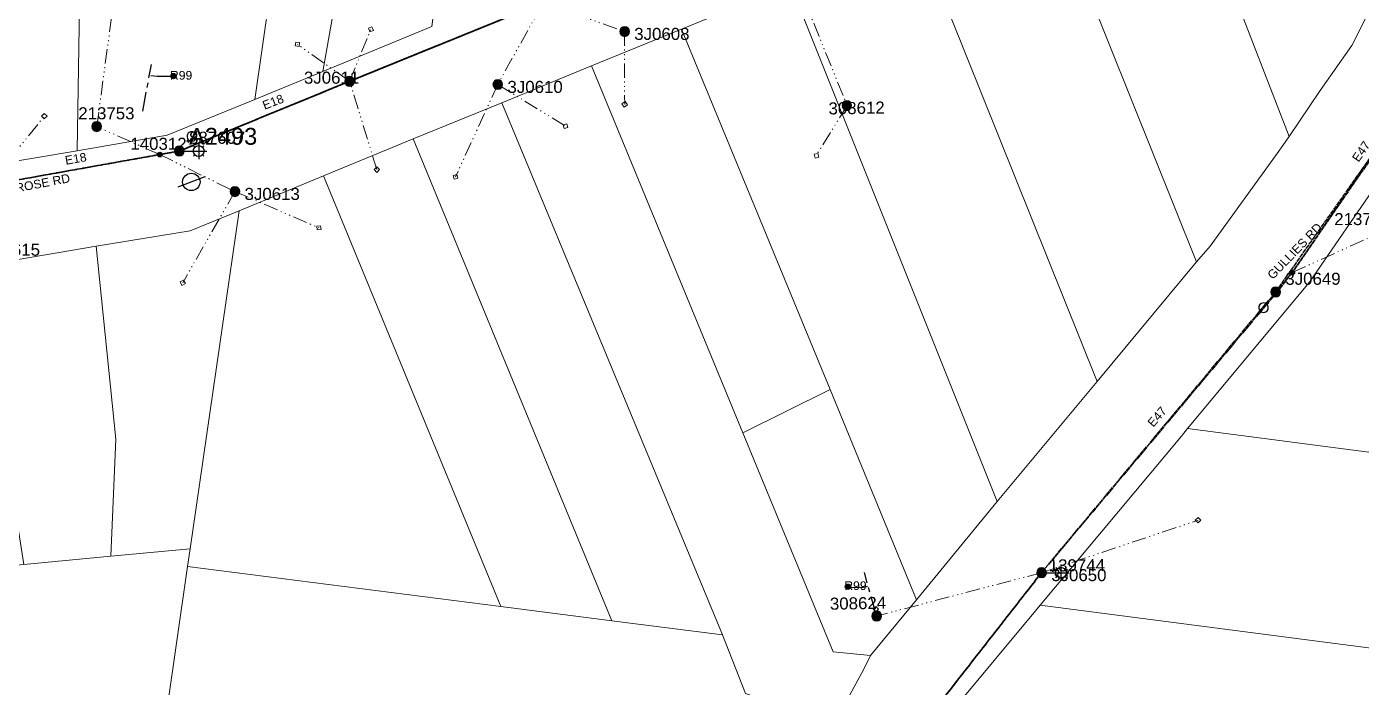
# Model space of a CAD drawing. Header units: metres. Extents: x 244561 to 254068, y 6159332 to 6162744.
# Drawn here: x 252037.4 to 252314, y 6161391.3 to 6161528.3 of the extents above; entities that cross this region are included whole.
import ezdxf
from ezdxf.enums import TextEntityAlignment as Align

# ---------------------------------------------------------------- set-up
doc = ezdxf.new("R2010")
doc.units = ezdxf.units.M
for name, pattern in [('Cable Exist OH', [1, 1, 0]), ('Cable Exist UG', [7, 4, -1, 1, -1]), ('PHANTOMX2', [6.6, 3, -0.75, 0.2, -0.75, 0.2, -0.75, 0.2, -0.75])]:
    doc.linetypes.add(name, pattern=pattern)
doc.layers.get('0').update_dxf_attribs({"color": 6})
for name, color, linetype, lineweight in [('_User_HV_Exist', 1, 'Continuous', 35), ('_User_LV_Exist', 5, 'Continuous', 35), ('Cadastre Developer_SP_NEW', 92, 'Continuous', 15), ('Cadastre Land Parcels_SP_EXT', 118, 'Continuous', 15), ('Cadastre Roads_SP_EXT', 218, 'Continuous', 15), ('Mains_HV_EXT', 13, 'Continuous', 25), ('Mains_LV_EXT', 163, 'Continuous', 25), ('Mains_SL_EXT', 131, 'Continuous', 25), ('Services_SP_EXT', 42, 'PHANTOMX2', 20)]:
    doc.layers.add(name, color=color, linetype=linetype, lineweight=lineweight)
for name, color, linetype in [('Duct_SP_EXT', 30, 'Continuous'), ('Equip_LV_EXT', 7, 'Continuous'), ('Equip_SP_HV_EXT', 7, 'Continuous'), ('Equip_SP_LV_EXT', 7, 'Continuous'), ('Equip_SP_SL_EXT', 7, 'Continuous'), ('SupportsOH_SP_TR_HV_LV_SL_EXT', 7, 'Continuous'), ('Trench_SP_EXT', 7, 'Continuous')]:
    doc.layers.add(name, color=color, linetype=linetype)
doc.styles.add('HVSW_LABEL', font='arial.ttf', dxfattribs={"height": 3.5})
doc.styles.add('iecARIAL', font='arial.ttf', dxfattribs={"height": 2})
doc.styles.add('POLE_LABEL', font='arial.ttf', dxfattribs={"height": 2})
doc.styles.add('SL_LABEL', font='arial.ttf', dxfattribs={"height": 2})
doc.styles.get("Standard").update_dxf_attribs({"font": 'arial.ttf'})

# ---------------------------------------------------------------- blocks, each defined once
blk = doc.blocks.new('LV_OH_LINKS_OPEN_EXT')
for p, q in [((-0.17, 4.97), (-0.17, 5.46)), ((-0.17, 3), (-0.17, 2.5)), ((0.17, 4.97), (0.17, 5.46)), ((0.17, 3), (0.17, 2.5))]:
    blk.add_line(p, q)
blk.add_lwpolyline([(0, 2.99, 1), (0, 4.98, 1)], format="xyb", close=True)
at = {"flags": 9}
for tag, p in [('ACTUAL_STATUS', (0, 0)), ('CONSTRUCTED_VOLTAGE', (0, -0.2)), ('OPERATING_VOLTAGE', (0, -0.6)), ('ORIENTATION', (0, -0.8)), ('OWNED_BY', (0, -1)), ('STATE', (0, -1.2)), ('SWITCH_TYPE', (0, -1.4)), ('NO_PHASES', (0, -0.4)), ('USAGE', (0, -1.6)), ('LEGEND', (0, -1.8)), ('NOTES', (0, -2))]:
    blk.add_attdef(tag, text='', height=0.2, dxfattribs=at).set_placement(p, align=Align.MIDDLE_LEFT)
at = {"flags": 1}
blk.add_attdef('Z', (0, 0), '', height=0.2, dxfattribs=at)
blk = doc.blocks.new('SL_LANTERN_EXT')
at = {"flags": 9}
for tag, p in [('LRATECODE', (-7.4, 0)), ('LOUTREACHVOCAB', (-7.2, 0)), ('LOUTREACH', (-7, 0)), ('LANTNUMBER', (-6.6, 0)), ('LNEW', (-6.4, 0)), ('LMASTVOCAB', (-6.2, 0)), ('LMAST', (-6, 0)), ('LLAMPVOCAB', (-5.8, 0)), ('LLAMP', (-5.6, 0)), ('LEXIST', (-5.4, 0)), ('LCHARGE3PERCENT', (-5.2, 0)), ('LCHARGE3', (-5, 0)), ('LCHARGE2PERCENT', (-4.8, 0)), ('LCHARGE2', (-4.6, 0)), ('LCHARGE1PERCENT', (-4.4, 0)), ('LCHARGE1', (-4.2, 0)), ('LCATEGORY', (-4, 0)), ('LBRACKETVOCAB', (-3.8, 0)), ('LBRACKET', (-3.6, 0)), ('LKINGHEIGHT', (-3.4, 0)), ('CREPLACE', (-3.2, 0)), ('CREMOVE', (-3, 0)), ('CNUMBER', (-2.8, 0)), ('CNEW', (-2.6, 0)), ('CEXIST', (-2.4, 0)), ('USAGE', (-2.2, 0)), ('STATE', (-2, 0)), ('OWNED_BY', (-1.8, 0)), ('ORIENTATION', (-1.6, 0)), ('OPERATING_VOLTAGE', (-1.4, 0)), ('NO_PHASES', (-1.2, 0)), ('LANTERN_TYPE', (-1, 0)), ('LANTERN_PURPOSE', (-0.8, 0)), ('CONTROL_TYPE', (-0.6, 0)), ('CONSTRUCTED_VOLTAGE', (-0.4, 0))]:
    blk.add_attdef(tag, text='', height=0.001, rotation=270, dxfattribs=at).set_placement(p, align=Align.MIDDLE_LEFT)
at = {"style": 'SL_LABEL', "flags": 9}
blk.add_attdef('STREET_CODE', text='', height=0.001, rotation=270, dxfattribs=at).set_placement((0, 0), align=Align.MIDDLE_LEFT)
at = {"flags": 1}
blk.add_attdef('Z', (0, 0), '', height=0.001, rotation=270, dxfattribs=at)
at = {"width": 0.9}
blk.add_attdef('LNUMBER', text='', height=1, dxfattribs=at).set_placement((7, -1), align=Align.MIDDLE_LEFT)
at = {"flags": 9}
for tag, p in [('LREMOVE', (0, -7.6)), ('LREPLACE', (0, -7.8)), ('LTYPE', (0, -8)), ('LTYPEVOCAB', (0, -8.2)), ('LEGEND', (0, -8.4)), ('SUBURB', (0, -8.6)), ('STREETNAME', (0, -8.8)), ('LOCATION', (0, -9)), ('NOTES', (0, -9.2)), ('MAINTAINED_BY', (0, -9.86))]:
    blk.add_attdef(tag, text='', height=0.001, dxfattribs=at).set_placement(p, align=Align.MIDDLE_LEFT)
blk.add_attdef('OPERATED_BY', (0, -9.61), '', height=0.001, dxfattribs=at)
blk.add_wipeout([(5.69, 0), (5.06, -1.06), (4, -1.69), (2.94, -1.06), (2.31, 0), (2.94, 1.06), (4, 1.69), (5.06, 1.06)])
for p, q in [((0, 0), (4, 0)), ((2.94, 1.06), (3.2, 0.8)), ((4, 1.69), (4, 0)), ((5.06, 1.06), (4.8, 0.8)), ((2.94, -1.06), (3.2, -0.8)), ((4, 0), (5.69, 0)), ((4, 0), (4, -1.69)), ((5.06, -1.06), (4.8, -0.8))]:
    blk.add_line(p, q)
blk.add_circle((4, 0), 1.12)
blk = doc.blocks.new('CCP_EXT')
blk.add_wipeout([(0, 0.57), (0.57, 0), (0, -0.57), (-0.57, 0)])
blk.add_lwpolyline([(-0.57, 0), (0, 0.57), (0.57, 0), (0, -0.57), (-0.57, 0)])
at = {"flags": 1}
blk.add_attdef('Z', (0, 0), '', height=0.2, dxfattribs=at)
at = {"flags": 9}
for tag, p in [('CCP_TYPE', (0, 0)), ('CONSTRUCTED_VOLTAGE', (0, -0.2)), ('OPERATING_VOLTAGE', (0, -0.6)), ('ORIENTATION', (0, -0.8)), ('OWNED_BY', (0, -1)), ('STATE', (0, -1.8)), ('NO_PHASES', (0, -0.4)), ('USAGE', (0, -1.2)), ('LEGEND', (0, -1.4)), ('LIFE_SUPPORT', (0, -1.6)), ('NOTES', (0, -2))]:
    blk.add_attdef(tag, text='', height=0.2, dxfattribs=at).set_placement(p, align=Align.MIDDLE_LEFT)
blk = doc.blocks.new('POLE_EXT')
blk.add_hatch(color=256).paths.add_polyline_path([(-1, 0, 1), (1, 0, 1)])
blk.add_lwpolyline([(-1, 0, 1), (1, 0, 1)], format="xyb", close=True)
at = {"flags": 8}
blk.add_attdef('pNumber', text='', height=2, dxfattribs=at).set_placement((2.5, 2.5), align=Align.MIDDLE_CENTER)
at = {"style": 'POLE_LABEL', "flags": 9}
for tag, p in [('STRUCTURE_PLANT_NUMBER', (1.35, 0.03)), ('STREET_CODE', (1.35, -0.2))]:
    blk.add_attdef(tag, text='', height=0.2, dxfattribs=at).set_placement(p, align=Align.MIDDLE_LEFT)
at = {"flags": 9}
for tag, p in [('OWNED_BY', (1.35, -0.4)), ('SPECIAL_USE', (1.35, -0.8)), ('STATE', (1.35, -1)), ('cLV', (1.35, -1.4)), ('hDepth', (1.35, -1.6)), ('hDia', (1.35, -1.8)), ('cHV', (1.35, -2)), ('PARENT', (1.35, -0.6)), ('USAGE', (1.35, -1.2)), ('LBRACKET', (1.35, -2.2)), ('LExisting', (1.35, -2.4)), ('LANTNUMBER', (1.35, -2.6)), ('LOther', (1.35, -2.8)), ('cLinedev', (1.35, -3.4)), ('pExisting', (1.35, -3.8)), ('pFooting', (1.35, -4.4)), ('pNew', (1.35, -4.6)), ('pRelocate', (1.35, -5)), ('pRemove', (1.35, -5.2)), ('pReplace', (1.35, -5.4)), ('pStay', (1.35, -5.6)), ('LRemove', (1.35, -3)), ('LEGEND', (1.35, -3.2)), ('LOCATION', (1.35, -3.6)), ('PFNUMBER', (1.35, -4)), ('NEWPFNUMBER', (1.35, -4.2)), ('pType', (1.35, -5.8)), ('cspan', (1.35, -6)), ('STREETNAME', (1.35, -6.2)), ('SUBURB', (1.35, -6.4)), ('OPERATED_BY', (1.36, -7.01)), ('NOTES', (1.35, -6.6)), ('MAINTAINED_BY', (1.36, -6.81))]:
    blk.add_attdef(tag, text='', height=0.2, dxfattribs=at).set_placement(p, align=Align.MIDDLE_LEFT)
at = {"flags": 1}
blk.add_attdef('Z', (1.35, -7.33), '', height=0.2, dxfattribs=at)
blk = doc.blocks.new('HV_ABS_CLOSED_EXT')
blk.add_line((-3, 6.87), (3, 6.87))
blk.add_circle((0, 6.87), 1.8)
at = {"style": 'HVSW_LABEL'}
for tag, height, flags, p in [('ASSET_NUM', 3.5, 8, (2, 2)), ('STREET_CODE', 0.2, 9, (0, -0.2))]:
    blk.add_attdef(tag, text='', height=height, dxfattribs=dict(at, flags=flags)).set_placement(p, align=Align.MIDDLE_LEFT)
at = {"flags": 1}
blk.add_attdef('Z', (0, 0), '', height=0.2, dxfattribs=at)
at = {"flags": 9}
for tag, p in [('ACTUAL_STATUS', (0, -0.4)), ('CONSTRUCTED_VOLTAGE', (0, -0.6)), ('OPERATING_VOLTAGE', (0, -1)), ('ORIENTATION', (0, -1.2)), ('OWNED_BY', (0, -1.4)), ('STATE', (0, -1.6)), ('SWITCH_TYPE', (0, -1.8)), ('STREETNAME', (0, -2.6)), ('SUBURB', (0, -2.8)), ('NO_PHASES', (0, -0.8)), ('USAGE', (0, -2)), ('LEGEND', (0, -2.2)), ('LOCATION', (0, -2.4)), ('NOTES', (0, -3))]:
    blk.add_attdef(tag, text='', height=0.2, dxfattribs=at).set_placement(p, align=Align.MIDDLE_LEFT)
blk = doc.blocks.new('CABLE_LARGE_EXT')
h = blk.add_hatch(color=256)
edge = h.paths.add_edge_path()
edge.add_arc((0, 0.55), 0.55, 0, 360)
blk.add_circle((0, 0.55), 0.55)
at = {"flags": 1}
blk.add_attdef('Z', (0, 0), '', height=0.2, dxfattribs=at)
at = {"flags": 9}
for tag, p in [('COND_CODE', (0, 0)), ('STATE', (0, -0.4)), ('XSECT_SIZE', (0, -0.6)), ('FB_REFERENCE', (0, -0.2)), ('NOTES', (0, -0.8))]:
    blk.add_attdef(tag, text='', height=0.2, dxfattribs=at).set_placement(p, align=Align.MIDDLE_LEFT)
blk = doc.blocks.new('CONNECTOR_NODE_EXT')
h = blk.add_hatch(color=256)
edge = h.paths.add_edge_path()
edge.add_arc((0, 0), 0.5, 0, 360)
blk.add_circle((0, 0), 0.5)
at = {"flags": 1}
blk.add_attdef('Z', (0, 0), '', height=0.2, dxfattribs=at)
at = {"flags": 9}
for tag, p in [('CONNECTOR_TYPE', (0, 0)), ('CONSTRUCTED_VOLTAGE', (0, -0.2)), ('OPERATING_VOLTAGE', (0, -0.6)), ('ORIENTATION', (0, -0.8)), ('SUBTYPE', (0, -1)), ('NO_PHASES', (0, -0.4)), ('USAGE', (0, -1.2)), ('NOTES', (0, -1.4))]:
    blk.add_attdef(tag, text='', height=0.2, dxfattribs=at).set_placement(p, align=Align.MIDDLE_LEFT)

msp = doc.modelspace()

# ---------------------------------------------------------------- linework, layer by layer
at = {"layer": '_User_LV_Exist', "linetype": 'Cable Exist OH'}
for points in [[(252326.8491, 6161516.7548), (252299.669, 6161477.3634)], [(252299.669, 6161477.3634), (252296.3209, 6161473.0905)]]:
    msp.add_lwpolyline(points, dxfattribs=at)
at = {"layer": 'Cadastre Developer_SP_NEW', "linetype": 'Continuous'}
for points in [[(252305.4526, 6161515.1182), (252312.0156, 6161524.4157), (252321.0143, 6161542.4073), (252321.1768, 6161543.4038), (252325.752, 6161561.1354), (252328.9446, 6161574.4095), (252329.9992, 6161581.6246), (252338.8139, 6161599.7088), (252343.7987, 6161604.454), (252323.5485, 6161625.6698), (252299.5922, 6161629.1466), (252291.7821, 6161576.6848), (252274.3076, 6161569.4905), (252299.0027, 6161505.5898), (252305.4526, 6161515.1182)], [(252282.6844, 6161482.842), (252296.5185, 6161502.0412), (252299.0027, 6161505.5898), (252274.3076, 6161569.4905), (252248.095, 6161558.7001), (252279.8095, 6161479.5734), (252282.6844, 6161482.842)], [(252279.8095, 6161479.5734), (252248.095, 6161558.7001), (252221.8834, 6161547.9106), (252259.2246, 6161454.7705), (252279.8095, 6161479.5734)], [(252366.844, 6161453.6961), (252369.4489, 6161473.6436), (252324.0092, 6161505.6163), (252323.8889, 6161505.442), (252303.2222, 6161475.3796), (252277.9356, 6161444.9992), (252364.24, 6161433.7495), (252366.844, 6161453.6961)], [(252054.8372, 6161418.5065), (252055.8329, 6161442.7746), (252051.7472, 6161482.7874), (252027.0256, 6161478.5873), (252036.7573, 6161416.8145), (252054.8372, 6161418.5065)], [(251983.1293, 6161471.2315), (251978.6222, 6161470.4755), (251992.5824, 6161381.9071), (251978.5865, 6161281.192), (252049.7102, 6161270.8032), (252055.1568, 6161308.5275), (252061.387, 6161351.6725), (252066.4178, 6161386.5159), (252070.7298, 6161416.3811), (252071.2603, 6161420.0445), (252054.8372, 6161418.5065), (252036.7573, 6161416.8145), (252015.1571, 6161414.793), (251992.614, 6161411.0125), (251983.1293, 6161471.2315)], [(252204.6905, 6161383.6808), (252186.3311, 6161390.07), (252181.5995, 6161402.2337), (252158.6303, 6161405.1633), (252135.6612, 6161408.0949), (252070.7298, 6161416.3811), (252066.4178, 6161386.5159), (252197.1191, 6161369.4143), (252204.6905, 6161383.6808)], [(252356.4536, 6161373.9017), (252359.0494, 6161393.85), (252247.4506, 6161408.3749), (252246.4617, 6161407.2021), (252229.3062, 6161386.5781), (252221.1245, 6161371.2443), (252353.8588, 6161353.9505), (252356.4536, 6161373.9017)]]:
    msp.add_lwpolyline(points, close=True, dxfattribs=at)
at = {"layer": 'Cadastre Land Parcels_SP_EXT', "linetype": 'Continuous'}
for points in [[(252047.8647, 6161502.5706), (252048.8204, 6161562.8076), (252050.4147, 6161646.0411), (252023.1938, 6161638.6541), (252029.2176, 6161499.4911), (252047.8647, 6161502.5706)], [(252305.4526, 6161515.1182), (252312.0156, 6161524.4157), (252321.0143, 6161542.4073), (252321.1768, 6161543.4038), (252325.752, 6161561.1354), (252328.9446, 6161574.4095), (252329.9992, 6161581.6246), (252338.8139, 6161599.7088), (252343.7987, 6161604.454), (252323.5485, 6161625.6698), (252299.5922, 6161629.1466), (252291.7821, 6161576.6848), (252274.3076, 6161569.4905), (252299.0027, 6161505.5898), (252305.4526, 6161515.1182)], [(252121.0241, 6161528.2106), (252121.3292, 6161528.3362), (252127.4191, 6161575.8639), (252116.6353, 6161571.3768), (252107.3347, 6161567.5076), (252098.7307, 6161519.0495), (252121.0241, 6161528.2106)], [(252098.7307, 6161519.0495), (252107.3347, 6161567.5076), (252091.7171, 6161561.566), (252091.16, 6161558.3377), (252091.0442, 6161557.5366), (252084.6345, 6161513.2573), (252098.7307, 6161519.0495)], [(252282.6844, 6161482.842), (252296.5185, 6161502.0412), (252299.0027, 6161505.5898), (252274.3076, 6161569.4905), (252248.095, 6161558.7001), (252279.8095, 6161479.5734), (252282.6844, 6161482.842)], [(252066.4571, 6161505.8229), (252084.6345, 6161513.2573), (252091.0442, 6161557.5366), (252091.16, 6161558.3377), (252048.8204, 6161562.8076), (252047.8647, 6161502.5706), (252066.4571, 6161505.8229)], [(252279.8095, 6161479.5734), (252248.095, 6161558.7001), (252221.8834, 6161547.9106), (252259.2246, 6161454.7705), (252279.8095, 6161479.5734)], [(252259.2246, 6161454.7705), (252221.8834, 6161547.9106), (252195.6539, 6161537.1126), (252238.541, 6161429.8504), (252259.2246, 6161454.7705)], [(252238.541, 6161429.8504), (252195.6539, 6161537.1126), (252173.1054, 6161527.8304), (252203.8764, 6161453.086), (252221.8268, 6161409.485), (252238.541, 6161429.8504)], [(252203.8764, 6161453.086), (252173.1054, 6161527.8304), (252154.4559, 6161520.2133), (252185.8056, 6161444.1341), (252203.8764, 6161453.086)], [(252210.8588, 6161395.0855), (252212.245, 6161397.9379), (252204.5066, 6161398.7033), (252185.8056, 6161444.1341), (252154.4559, 6161520.2133), (252135.8473, 6161512.5754), (252181.5995, 6161402.2337), (252186.3311, 6161390.07), (252204.6905, 6161383.6808), (252210.8588, 6161395.0855)], [(252135.8473, 6161512.5754), (252117.5079, 6161505.0481), (252158.6303, 6161405.1633), (252181.5995, 6161402.2337), (252135.8473, 6161512.5754)], [(252117.5079, 6161505.0481), (252098.9072, 6161497.3913), (252135.6612, 6161408.0949), (252158.6303, 6161405.1633), (252117.5079, 6161505.0481)], [(252366.844, 6161453.6961), (252369.4489, 6161473.6436), (252324.0092, 6161505.6163), (252323.8889, 6161505.442), (252303.2222, 6161475.3796), (252277.9356, 6161444.9992), (252364.24, 6161433.7495), (252366.844, 6161453.6961)], [(252098.9072, 6161497.3913), (252081.3859, 6161490.1776), (252071.2603, 6161420.0445), (252070.7298, 6161416.3811), (252135.6612, 6161408.0949), (252098.9072, 6161497.3913)], [(252071.2603, 6161420.0445), (252081.3859, 6161490.1776), (252071.2467, 6161486.0012), (252051.7472, 6161482.7874), (252055.8329, 6161442.7746), (252054.8372, 6161418.5065), (252071.2603, 6161420.0445)], [(252054.8372, 6161418.5065), (252055.8329, 6161442.7746), (252051.7472, 6161482.7874), (252027.0256, 6161478.5873), (252036.7573, 6161416.8145), (252054.8372, 6161418.5065)], [(251983.1293, 6161471.2315), (251978.6222, 6161470.4755), (251992.5824, 6161381.9071), (251978.5865, 6161281.192), (252049.7102, 6161270.8032), (252055.1568, 6161308.5275), (252061.387, 6161351.6725), (252066.4178, 6161386.5159), (252070.7298, 6161416.3811), (252071.2603, 6161420.0445), (252054.8372, 6161418.5065), (252036.7573, 6161416.8145), (252015.1571, 6161414.793), (251992.614, 6161411.0125), (251983.1293, 6161471.2315)], [(252221.8268, 6161409.485), (252203.8764, 6161453.086), (252185.8056, 6161444.1341), (252204.5066, 6161398.7033), (252212.245, 6161397.9379), (252221.8268, 6161409.485)], [(252361.6442, 6161413.8003), (252364.24, 6161433.7495), (252277.9356, 6161444.9992), (252276.7023, 6161443.4306), (252247.4506, 6161408.3749), (252359.0494, 6161393.85), (252361.6442, 6161413.8003)], [(252204.6905, 6161383.6808), (252186.3311, 6161390.07), (252181.5995, 6161402.2337), (252158.6303, 6161405.1633), (252135.6612, 6161408.0949), (252070.7298, 6161416.3811), (252066.4178, 6161386.5159), (252197.1191, 6161369.4143), (252204.6905, 6161383.6808)], [(252356.4536, 6161373.9017), (252359.0494, 6161393.85), (252247.4506, 6161408.3749), (252246.4617, 6161407.2021), (252229.3062, 6161386.5781), (252221.1245, 6161371.2443), (252353.8588, 6161353.9505), (252356.4536, 6161373.9017)]]:
    msp.add_lwpolyline(points, close=True, dxfattribs=at)
at = {"layer": 'Duct_SP_EXT'}
for points in [[(252067.1071, 6161518.0021), (252064.4012, 6161517.9852), (252063.1329, 6161518.1742)], [(252208.1843, 6161412.0915), (252210.5044, 6161412.0108), (252211.6111, 6161412.2857)]]:
    msp.add_lwpolyline(points, dxfattribs=at)
at = {"layer": 'Mains_LV_EXT', "linetype": 'Cable Exist OH'}
for points in [[(252326.8491, 6161516.7548), (252299.669, 6161477.3634)], [(252299.669, 6161477.3634), (252296.3209, 6161473.0905)]]:
    msp.add_lwpolyline(points, dxfattribs=at)
at = {"layer": 'Services_SP_EXT'}
for points in [[(252051.8906, 6161507.6223), (252055.5644, 6161534.591)], [(252144.4257, 6161533.3175), (252135.0181, 6161516.344)], [(252144.4257, 6161533.3175), (252161.2962, 6161527.3279)], [(252299.669, 6161477.3634), (252318.0304, 6161485.6798)]]:
    msp.add_lwpolyline(points, dxfattribs=at)
at = {"layer": 'Trench_SP_EXT', "linetype": 'Cable Exist UG'}
msp.add_lwpolyline([(252061.4273, 6161510.8142), (252063.2347, 6161520.456)], dxfattribs=at)

# ---------------------------------------------------------------- block references
at = {"layer": 'Duct_SP_EXT'}
for p in [(252067.8064, 6161517.5439), (252207.5925, 6161411.6536)]:
    msp.add_blockref('CABLE_LARGE_EXT', p, dxfattribs=at)
at = {"layer": 'Equip_LV_EXT'}
msp.add_blockref('CONNECTOR_NODE_EXT', (252299.669, 6161477.3634), dxfattribs=at)
at = {"layer": 'Equip_SP_LV_EXT'}
for p, rotation in [((252069.0191, 6161502.5491), 319.2570672527971), ((252296.3209, 6161473.0905), 139.353066989049)]:
    msp.add_blockref('LV_OH_LINKS_OPEN_EXT', p, dxfattribs=dict(at, rotation=rotation))
at = {"layer": 'SupportsOH_SP_TR_HV_LV_SL_EXT'}
ref = msp.add_blockref('POLE_EXT', (252161.2962, 6161527.3279), dxfattribs=at)
ref.add_attrib('ASSET_NUM', '3J0608', dxfattribs={"layer": '0', "height": 2.5, "style": 'POLE_LABEL'}).set_placement((252163.2962, 6161528.0779), align=Align.TOP_LEFT)
ref = msp.add_blockref('POLE_EXT', (252104.2923, 6161517.0104), dxfattribs=at)
ref.add_attrib('ASSET_NUM', '3J0611', dxfattribs={"layer": '0', "height": 2.5, "style": 'POLE_LABEL'}).set_placement((252106.2923, 6161517.7604), align=Align.MIDDLE_RIGHT)
ref = msp.add_blockref('POLE_EXT', (252135.0181, 6161516.3439), dxfattribs=at)
ref.add_attrib('ASSET_NUM', '3J0610', dxfattribs={"layer": '0', "height": 2.5, "style": 'POLE_LABEL'}).set_placement((252137.0181, 6161517.0939), align=Align.TOP_LEFT)
ref = msp.add_blockref('POLE_EXT', (252207.3593, 6161511.9765), dxfattribs=at)
ref.add_attrib('ASSET_NUM', '308612', dxfattribs={"layer": '0', "height": 2.5, "rotation": 1, "style": 'POLE_LABEL'}).set_placement((252209.3593, 6161512.7265), align=Align.TOP_CENTER)
ref = msp.add_blockref('POLE_EXT', (252080.5285, 6161494.1503), dxfattribs=at)
ref.add_attrib('ASSET_NUM', '3J0613', dxfattribs={"layer": '0', "height": 2.5, "style": 'POLE_LABEL'}).set_placement((252082.5285, 6161494.9003), align=Align.TOP_LEFT)
ref = msp.add_blockref('POLE_EXT', (252318.0304, 6161485.6797), dxfattribs=at)
ref.add_attrib('ASSET_NUM', '213750', dxfattribs={"layer": '0', "height": 2.5, "style": 'POLE_LABEL'}).set_placement((252320.0304, 6161486.4297), align=Align.BOTTOM_RIGHT)
ref = msp.add_blockref('POLE_EXT', (252026.676, 6161482.5851), dxfattribs=at)
ref.add_attrib('ASSET_NUM', '3J0615', dxfattribs={"layer": '0', "height": 2.5, "style": 'POLE_LABEL'}).set_placement((252028.676, 6161483.3351), align=Align.TOP_LEFT)
ref = msp.add_blockref('POLE_EXT', (252296.2468, 6161473.3119), dxfattribs=at)
ref.add_attrib('ASSET_NUM', '3J0649', dxfattribs={"layer": '0', "height": 2.5, "style": 'POLE_LABEL'}).set_placement((252298.2468, 6161474.0619), align=Align.BOTTOM_LEFT)

# ---------------------------------------------------------------- texts
at = {"layer": 'Cadastre Roads_SP_EXT'}
for s, rotation, p in [('PENROSE RD', 10.818243, (252030.1559, 6161492.9813)), ('GULLIES RD', 46.069327, (252295.6404, 6161475.7963))]:
    msp.add_text(s, height=1.8, rotation=rotation, dxfattribs=at).set_placement(p)
at = {"layer": 'Duct_SP_EXT'}
for p in [(252067.0765, 6161517.351), (252206.8419, 6161411.5277)]:
    msp.add_text('R99', height=1.8, dxfattribs=at).set_placement(p)
at = {"layer": 'Mains_LV_EXT'}
for s, rotation, p in [('E18', 21.149109, (252086.6793, 6161511.0936)), ('E47', 55.250629, (252313.4163, 6161500.1086)), ('E18', 9.973848, (252045.4947, 6161499.6912)), ('E47', 49.316742, (252270.8786, 6161445.1675))]:
    msp.add_text(s, height=1.8, rotation=rotation, dxfattribs=at).set_placement(p)

# ---------------------------------------------------------------- next in the draw order: block references
at = {"layer": 'Equip_SP_SL_EXT'}
ref = msp.add_blockref('SL_LANTERN_EXT', (252069.0191, 6161502.549), dxfattribs=at)
ref.add_attrib('ASSET_NUM', '140312', dxfattribs={"layer": '0', "height": 2.5, "rotation": 359.958417, "style": 'iecARIAL'}).set_placement((252070.5191, 6161504.049), align=Align.MIDDLE_RIGHT)
ref = msp.add_blockref('SL_LANTERN_EXT', (252247.7172, 6161415.116), dxfattribs=at)
ref.add_attrib('ASSET_NUM', '139744', dxfattribs={"layer": '0', "height": 2.5, "rotation": 0.337744, "style": 'iecARIAL'}).set_placement((252249.2172, 6161416.616), align=Align.MIDDLE_LEFT)
at = {"layer": 'Services_SP_EXT'}
for p, rotation in [((252108.7117, 6161527.7708), 157.1793977815184), ((252093.4875, 6161524.6802), 127.1913319826928), ((252161.3118, 6161512.2292), 256.5637837555481), ((252149.0558, 6161507.7111), 328.9648134479463), ((252201.072, 6161501.576), 238.2602195217832), ((252126.2627, 6161497.2078), 240.9281929540042), ((252097.9299, 6161486.619), 231.4559818215085), ((252069.7123, 6161475.2415), 343.0674872247335)]:
    msp.add_blockref('CCP_EXT', p, dxfattribs=dict(at, rotation=rotation))
for p in [(252041.0261, 6161509.7601), (252109.9519, 6161498.6949), (252280.1498, 6161425.992), (252213.3813, 6161407.5225)]:
    msp.add_blockref('CCP_EXT', p, dxfattribs=at)

# ---------------------------------------------------------------- next in the draw order: linework, layer by layer
at = {"layer": '_User_HV_Exist', "linetype": 'Cable Exist OH'}
for points in [[(252069.019, 6161502.5491), (252104.2923, 6161517.0104), (252144.4257, 6161533.3176)], [(251747.229, 6161446.652), (251822.8712, 6161459.9856), (251941.0726, 6161480.4089), (251985.7987, 6161488.1115), (252029.4517, 6161495.4756), (252069.019, 6161502.5491)]]:
    msp.add_lwpolyline(points, dxfattribs=at)
at = {"layer": '_User_LV_Exist', "linetype": 'Cable Exist OH'}
for points in [[(252144.4257, 6161533.3175), (252104.2923, 6161517.0104)], [(252104.2923, 6161517.0104), (252069.019, 6161502.5491)], [(252029.4517, 6161495.4756), (252064.9489, 6161501.8079)], [(252064.9489, 6161501.8079), (252069.019, 6161502.5491)], [(252247.7172, 6161415.1161), (252296.3209, 6161473.0905)], [(252247.7172, 6161415.1161), (252223.341, 6161383.8953)]]:
    msp.add_lwpolyline(points, dxfattribs=at)
at = {"layer": 'Cadastre Developer_SP_NEW', "linetype": 'Continuous'}
for points in [[(252047.8647, 6161502.5706), (252048.8204, 6161562.8076), (252050.4147, 6161646.0411), (252023.1938, 6161638.6541), (252029.2176, 6161499.4911), (252047.8647, 6161502.5706)], [(252121.0241, 6161528.2106), (252121.3292, 6161528.3362), (252127.4191, 6161575.8639), (252116.6353, 6161571.3768), (252107.3347, 6161567.5076), (252098.7307, 6161519.0495), (252121.0241, 6161528.2106)], [(252098.7307, 6161519.0495), (252107.3347, 6161567.5076), (252091.7171, 6161561.566), (252091.16, 6161558.3377), (252091.0442, 6161557.5366), (252084.6345, 6161513.2573), (252098.7307, 6161519.0495)], [(252066.4571, 6161505.8229), (252084.6345, 6161513.2573), (252091.0442, 6161557.5366), (252091.16, 6161558.3377), (252048.8204, 6161562.8076), (252047.8647, 6161502.5706), (252066.4571, 6161505.8229)], [(252259.2246, 6161454.7705), (252221.8834, 6161547.9106), (252195.6539, 6161537.1126), (252238.541, 6161429.8504), (252259.2246, 6161454.7705)], [(252238.541, 6161429.8504), (252195.6539, 6161537.1126), (252173.1054, 6161527.8304), (252203.8764, 6161453.086), (252221.8268, 6161409.485), (252238.541, 6161429.8504)], [(252203.8764, 6161453.086), (252173.1054, 6161527.8304), (252154.4559, 6161520.2133), (252185.8056, 6161444.1341), (252203.8764, 6161453.086)], [(252210.8588, 6161395.0855), (252212.245, 6161397.9379), (252204.5066, 6161398.7033), (252185.8056, 6161444.1341), (252154.4559, 6161520.2133), (252135.8473, 6161512.5754), (252181.5995, 6161402.2337), (252186.3311, 6161390.07), (252204.6905, 6161383.6808), (252210.8588, 6161395.0855)], [(252135.8473, 6161512.5754), (252117.5079, 6161505.0481), (252158.6303, 6161405.1633), (252181.5995, 6161402.2337), (252135.8473, 6161512.5754)], [(252117.5079, 6161505.0481), (252098.9072, 6161497.3913), (252135.6612, 6161408.0949), (252158.6303, 6161405.1633), (252117.5079, 6161505.0481)], [(252098.9072, 6161497.3913), (252081.3859, 6161490.1776), (252071.2603, 6161420.0445), (252070.7298, 6161416.3811), (252135.6612, 6161408.0949), (252098.9072, 6161497.3913)], [(252071.2603, 6161420.0445), (252081.3859, 6161490.1776), (252071.2467, 6161486.0012), (252051.7472, 6161482.7874), (252055.8329, 6161442.7746), (252054.8372, 6161418.5065), (252071.2603, 6161420.0445)], [(252221.8268, 6161409.485), (252203.8764, 6161453.086), (252185.8056, 6161444.1341), (252204.5066, 6161398.7033), (252212.245, 6161397.9379), (252221.8268, 6161409.485)], [(252361.6442, 6161413.8003), (252364.24, 6161433.7495), (252277.9356, 6161444.9992), (252276.7023, 6161443.4306), (252247.4506, 6161408.3749), (252359.0494, 6161393.85), (252361.6442, 6161413.8003)]]:
    msp.add_lwpolyline(points, close=True, dxfattribs=at)
at = {"layer": 'Mains_HV_EXT', "linetype": 'Cable Exist OH'}
for points in [[(252069.019, 6161502.5491), (252104.2923, 6161517.0104), (252144.4257, 6161533.3176)], [(251747.229, 6161446.652), (251822.8712, 6161459.9856), (251941.0726, 6161480.4089), (251985.7987, 6161488.1115), (252029.4517, 6161495.4756), (252069.019, 6161502.5491)]]:
    msp.add_lwpolyline(points, dxfattribs=at)
at = {"layer": 'Mains_LV_EXT', "linetype": 'Cable Exist OH'}
for points in [[(252144.4257, 6161533.3175), (252104.2923, 6161517.0104)], [(252104.2923, 6161517.0104), (252069.019, 6161502.5491)], [(252029.4517, 6161495.4756), (252064.9489, 6161501.8079)], [(252064.9489, 6161501.8079), (252069.019, 6161502.5491)], [(252247.7172, 6161415.1161), (252296.3209, 6161473.0905)], [(252247.7172, 6161415.1161), (252223.341, 6161383.8953)]]:
    msp.add_lwpolyline(points, dxfattribs=at)
at = {"layer": 'Mains_SL_EXT', "linetype": 'Cable Exist OH'}
for points in [[(252144.4257, 6161533.3175), (252104.2923, 6161517.0104), (252069.019, 6161502.5491)], [(252247.7172, 6161415.1161), (252296.2469, 6161473.312), (252326.8491, 6161516.7548)], [(252069.019, 6161502.5491), (252029.4517, 6161495.4756), (251985.7988, 6161488.1115)], [(252187.8266, 6161317.1969), (252208.2362, 6161355.8544), (252223.341, 6161383.8953), (252247.7172, 6161415.1161)]]:
    msp.add_lwpolyline(points, dxfattribs=at)
at = {"layer": 'Services_SP_EXT'}
for points in [[(252195.5438, 6161541.3204), (252207.4105, 6161511.9896), (252201.0149, 6161501.6073)], [(252104.2922, 6161517.0104), (252108.7117, 6161527.7708)], [(252161.2962, 6161527.3279), (252161.3118, 6161512.2292)], [(252104.2922, 6161517.0104), (252093.4875, 6161524.6802)], [(252109.9518, 6161498.6949), (252104.2922, 6161517.0104)], [(252135.0181, 6161516.344), (252126.2627, 6161497.2079)], [(252135.0181, 6161516.344), (252149.0557, 6161507.7111)], [(252029.4517, 6161495.4757), (252041.0261, 6161509.7601)], [(252064.9489, 6161501.8079), (252051.8907, 6161507.6223)], [(252064.9489, 6161501.8079), (252080.5285, 6161494.1503)], [(252080.5285, 6161494.1503), (252069.7123, 6161475.2415)], [(252080.5285, 6161494.1503), (252097.9299, 6161486.619)], [(252247.7172, 6161415.116), (252280.1498, 6161425.992)], [(252247.7172, 6161415.116), (252213.5354, 6161406.1337)]]:
    msp.add_lwpolyline(points, dxfattribs=at)
at = {"layer": 'Trench_SP_EXT', "linetype": 'Cable Exist UG'}
msp.add_lwpolyline([(252213.4879, 6161406.2344), (252211.0054, 6161415.1312)], dxfattribs=at)

# ---------------------------------------------------------------- next in the draw order: block references
at = {"layer": 'Equip_LV_EXT'}
msp.add_blockref('CONNECTOR_NODE_EXT', (252064.9489, 6161501.8079), dxfattribs=at)
at = {"layer": 'Equip_SP_HV_EXT'}
ref = msp.add_blockref('HV_ABS_CLOSED_EXT', (252069.0191, 6161502.549), dxfattribs=dict(at, rotation=201.1239520267773))
ref.add_attrib('ASSET_NUM', 'A2493', dxfattribs={"layer": '0', "height": 3.5, "style": 'HVSW_LABEL'}).set_placement((252071.0191, 6161502.799), align=Align.BOTTOM_LEFT)
at = {"layer": 'SupportsOH_SP_TR_HV_LV_SL_EXT'}
ref = msp.add_blockref('POLE_EXT', (252051.8906, 6161507.6224), dxfattribs=at)
ref.add_attrib('ASSET_NUM', '213753', dxfattribs={"layer": '0', "height": 2.5, "style": 'POLE_LABEL'}).set_placement((252053.8906, 6161508.3724), align=Align.BOTTOM_CENTER)
ref = msp.add_blockref('POLE_EXT', (252069.0191, 6161502.549), dxfattribs=at)
ref.add_attrib('ASSET_NUM', '887607', dxfattribs={"layer": '0', "height": 2.5, "style": 'POLE_LABEL'}).set_placement((252071.0191, 6161503.299), align=Align.BOTTOM_LEFT)
ref = msp.add_blockref('POLE_EXT', (252247.7172, 6161415.1161), dxfattribs=at)
ref.add_attrib('ASSET_NUM', '3J0650', dxfattribs={"layer": '0', "height": 2.5, "style": 'POLE_LABEL'}).set_placement((252249.7172, 6161415.8661), align=Align.TOP_LEFT)
ref = msp.add_blockref('POLE_EXT', (252213.5354, 6161406.1337), dxfattribs=at)
ref.add_attrib('ASSET_NUM', '308624', dxfattribs={"layer": '0', "height": 2.5, "rotation": 1, "style": 'POLE_LABEL'}).set_placement((252215.5354, 6161406.8837), align=Align.BOTTOM_RIGHT)

doc.saveas('drawing.dxf')
